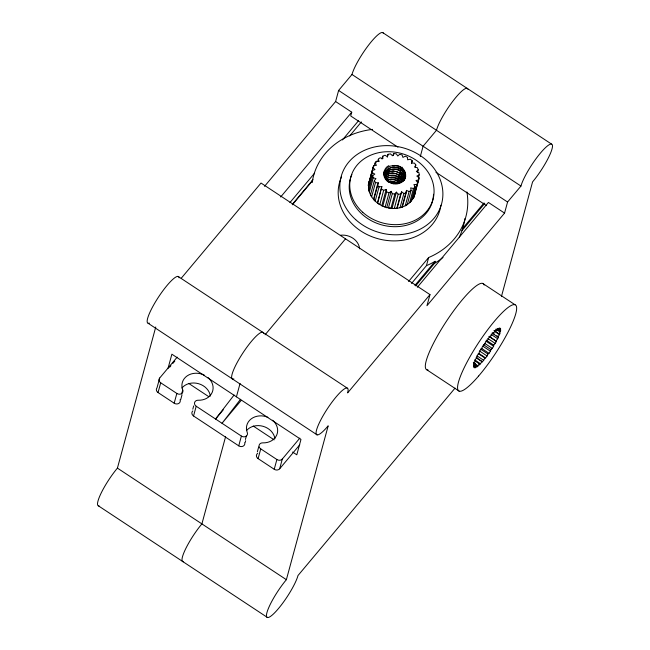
<?xml version="1.0" encoding="UTF-8"?>
<svg xmlns="http://www.w3.org/2000/svg" width="650" height="650" viewBox="0 0 650 650"><rect width="100%" height="100%" fill="white"/><g stroke="black" fill="none" stroke-linecap="round" stroke-linejoin="round"><path stroke-width="0.97" d="M475.207 361.124L479.383 363.878L479.286 364.975A23.652 4.591 -56.6 0 0 480.529 363.764L481.975 361.359L476.125 357.5M478.213 353.584L484.892 357.996L485.607 357.914A23.652 4.591 -56.6 0 0 487.069 355.997L487.947 353.998L489.011 353.316A23.652 4.591 -56.6 0 0 490.449 351.219L490.953 349.619L492.294 348.384A23.652 4.591 -56.6 0 0 493.626 346.231L493.724 345.134L495.259 343.419A23.652 4.591 -56.6 0 0 496.389 341.356L489.393 336.416M415.846 165.011L414.554 167.099L417.365 167.692A23.652 19.996 15.2 0 1 418.218 169.812L416.341 171.519L418.949 172.689A23.652 19.996 15.2 0 1 419.185 174.874L416.837 176.085L419.079 177.759A23.652 19.996 15.2 0 1 418.681 179.888L416.008 180.521L417.739 182.585A23.652 19.996 15.2 0 1 416.731 184.519L413.904 184.543L415.025 186.875A23.652 19.996 15.2 0 1 413.473 188.484L410.67 187.899L411.109 190.352A23.652 19.996 15.2 0 1 409.102 191.547L406.494 190.377L406.217 192.798A23.652 19.996 15.2 0 1 403.894 193.497L401.643 191.831L400.676 194.058A23.652 19.996 15.2 0 1 398.174 194.22L396.427 192.156L394.826 194.058L390.959 208.293L389.691 208.122L388.44 207.894L392.308 193.668L391.17 191.336L389.033 192.798L385.166 207.025L383.963 206.594L382.785 206.107L386.652 191.88L386.206 189.426L383.671 190.344L379.803 204.579L377.707 203.19L381.842 186.542L379.064 186.867A23.652 19.996 15.2 0 1 377.39 185.104L378.349 182.869L375.505 182.577A23.652 19.996 15.2 0 1 374.359 180.546L375.96 178.636L373.23 177.743A23.652 19.996 15.2 0 1 372.678 175.573L374.806 174.102L372.361 172.673A23.652 19.996 15.2 0 1 372.442 170.495L374.977 169.569L372.97 167.684A23.652 19.996 15.2 0 1 373.677 165.636L376.456 165.303L375.009 163.085A23.652 19.996 15.2 0 1 376.301 161.306L379.145 161.59L378.357 159.169A23.652 19.996 15.2 0 1 380.144 157.763L382.882 158.641L382.793 156.187A23.652 19.996 15.2 0 1 384.979 155.236L387.424 156.666L388.05 154.318A23.652 19.996 15.2 0 1 390.488 153.888L392.494 155.773L393.794 153.684A23.652 19.996 15.2 0 1 396.321 153.806L397.776 156.016L399.661 154.326A23.652 19.996 15.2 0 1 402.131 154.984L402.927 157.398L405.283 156.195A23.652 19.996 15.2 0 1 407.542 157.357L407.631 159.811L410.304 159.185A23.652 19.996 15.2 0 1 412.206 160.769L411.588 163.118L414.424 163.101A23.652 19.996 15.2 0 1 415.846 165.011L415.326 166.904M415.212 191.986L414.814 194.114M388.936 165.596C383.898 167.749 382.387 174.663 385.921 178.799A11.903 10.067 15.2 0 0 393.006 183.625C398.791 185.339 406.77 181.049 405.608 174.354A9.937 8.401 15.2 0 0 392.519 165.709C386.311 166.026 382.273 173.607 385.921 178.799M99.093 505.927A27.877 5.411 -56.6 0 1 101.108 493.179A27.877 5.411 -56.6 0 1 117.423 468.114L155.764 326.983M177.19 357.134L159.673 378.04L157.016 387.798A3.941 3.331 15.2 0 0 158.048 392.551L174.184 403.203A3.941 3.331 15.2 0 0 178.75 403.439A3.941 3.331 15.2 0 0 180.074 399.766M158.048 392.551L160.704 382.793A3.941 3.331 15.2 0 1 159.673 378.04M167.968 368.599L171.876 354.193L300.974 439.441L296.798 454.805L292.606 452.043M174.184 403.203L176.841 393.445L160.704 382.793M181.667 393.916L182.731 390.008A15.771 13.333 15.2 0 1 187.168 375.879A15.771 13.333 15.2 0 1 204.36 375.148M180.692 399.693L182.016 394.818M192.806 409.159L193.692 405.901M244.709 442.634A3.941 3.331 15.2 0 1 243.181 446.128A3.941 3.331 15.2 0 1 238.737 445.835L193.554 415.992L196.202 406.234A3.941 3.331 15.2 0 1 194.643 402.423A3.941 3.331 15.2 0 1 198.218 400.238A15.771 13.333 15.2 0 0 212.184 392.397A15.771 13.333 15.2 0 0 208.033 377.577M225.599 436.678L201.898 523.9A27.877 5.411 -56.6 0 0 185.583 548.966A27.877 5.411 -56.6 0 0 183.568 561.714M236.429 396.817L240.069 383.419M238.737 445.835L241.386 436.077L196.202 406.234M312.089 181.675L312.463 180.318L292.281 204.401M311.976 182.609L312.463 180.798A78.853 66.649 15.2 0 1 372.596 129.374M264.534 186.339L335.603 101.53L338.618 90.447L351.991 74.482A27.885 5.411 -56.6 0 1 368.452 45.297A27.885 5.411 -56.6 0 1 383.402 33.426M245.424 439.465L246.48 435.565M245.245 442.317L245.684 440.692M257.359 451.782L258.684 446.899M335.603 101.53L351.739 112.19L350.707 115.976L397.954 147.184M299.772 444.787L279.662 468.788A3.941 3.331 15.2 0 1 274.235 469.276L258.099 458.624L260.748 448.866A3.941 3.331 15.2 0 1 259.188 445.047A3.941 3.331 15.2 0 1 262.771 442.869A15.771 13.333 15.2 0 0 276.729 435.029A15.771 13.333 15.2 0 0 272.577 420.201M274.235 469.276L276.884 459.517A3.941 3.331 15.2 0 0 282.311 459.03L299.829 438.124M279.662 468.788L282.311 459.03M368.16 185.396L372.97 167.684M373.677 165.636L369.606 180.375M372.442 170.495L368.574 184.73L368.493 186.907L372.361 172.673M374.238 165.929L375.009 163.085M375.789 163.199L376.301 161.306M372.678 175.573L368.81 189.8L369.363 191.977L373.23 177.743M377.837 161.07L378.357 159.169M374.359 180.546L370.492 194.773L371.646 196.804L375.505 182.577M382.021 159.031L382.793 156.187M377.39 185.104L373.523 199.339L375.196 201.094L379.064 186.867M373.88 199.322L378.349 182.869M387.278 157.162L388.05 154.318M377.366 202.995L381.842 186.542M393.274 155.586L393.794 153.684M381.737 205.879L386.206 189.426M390.049 181.269L389.634 181.716A9.977 8.271 9.3 0 1 387.368 170.024A9.977 8.271 9.3 0 1 401.131 168.748M386.701 207.789L391.17 191.336M455.041 388.123L298.001 575.526A27.877 5.411 -56.6 0 1 278.566 608.441A27.877 5.411 -56.6 0 1 266.939 612.592A27.877 5.411 -56.6 0 1 286.374 579.686L328.185 425.815A27.877 5.411 -56.6 0 1 316.558 429.967A27.877 5.411 -56.6 0 1 335.993 397.061A27.877 5.411 -56.6 0 1 347.62 392.901L429.983 294.613L261.024 183.04L181.261 278.233M398.466 177.816L399.474 175.947M400.676 169.683L402.098 167.18M391.958 208.609L396.427 192.156M398.174 194.22L394.306 208.447L396.809 208.293L400.676 194.058M397.174 208.284L401.643 191.831M411.434 163.613L412.206 160.769M403.894 193.497L400.026 207.724L402.35 207.033L406.217 192.798M402.017 206.838L406.494 190.377M409.102 191.547L405.234 205.774L407.241 204.588L411.109 190.352M420.314 156.463L423.093 146.242L436.467 130.268A27.885 5.411 -56.6 0 1 452.928 101.091A27.885 5.411 -56.6 0 1 467.878 89.212M417.446 172.656L418.218 169.812M413.473 188.484L409.606 202.719L411.166 201.11L415.025 186.875M418.413 177.726L419.185 174.874M416.731 184.519L412.872 198.746L413.879 196.82L419.079 177.759M413.863 197.6L418.681 179.888M411.523 283.465L426.441 265.655L428.651 257.53A78.853 66.649 15.2 0 0 466.903 191.937M415.675 285.87L434.549 263.339L435.102 261.308A78.853 66.649 15.2 0 1 426.441 265.655M429.983 294.613L426.969 305.695L504.554 213.102L507.569 202.028L520.951 186.062A27.885 5.411 -56.6 0 1 540.386 153.148A27.885 5.411 -56.6 0 1 552.012 148.988A27.885 5.411 -56.6 0 1 532.569 181.903L501.418 296.571M459.282 237.144A78.853 66.649 15.2 0 0 461.979 230.612L462.532 228.572A78.853 66.649 15.2 0 0 464.969 218.481M369.102 181.911L369.517 180.627M473.931 363.196L477.271 365.398L476.775 366.998A23.652 4.591 -56.6 0 0 477.782 366.267L479.383 363.878M496.129 329.014L497.802 330.111L498.493 328.307A23.652 4.591 -56.6 0 0 497.624 328.77L495.991 331.094L496.283 329.737A23.652 4.591 -56.6 0 0 495.154 330.712L493.618 333.125L493.504 332.312A23.652 4.591 -56.6 0 0 492.172 333.734L490.839 336.099L490.319 335.871A23.652 4.591 -56.6 0 0 488.873 337.651L487.833 339.804L486.939 340.186A23.652 4.591 -56.6 0 0 485.469 342.217L484.77 344.029L483.567 344.988A23.652 4.591 -56.6 0 0 482.17 347.132L481.861 348.498L480.415 349.976A23.652 4.591 -56.6 0 0 479.18 352.105L479.286 352.926L477.685 354.835A23.652 4.591 -56.6 0 0 476.686 356.809L477.198 357.045L475.548 359.263A23.652 4.591 -56.6 0 0 474.849 360.961L475.735 360.588L474.142 362.976A23.652 4.591 -56.6 0 0 473.785 364.293L474.988 363.334L473.322 362.237M474.11 364.715L475.784 365.82L474.906 367.819A23.652 4.591 -56.6 0 0 475.621 367.616L477.271 365.398M497.274 329.152L498.94 330.257L499.988 328.104A23.652 4.591 -56.6 0 0 499.436 328.039L497.802 330.111M476.45 358.02L482.292 361.879A23.652 4.591 -56.6 0 0 483.689 360.271L484.892 357.996M495.999 329.298L499.338 331.508L500.671 329.152A23.652 4.591 -56.6 0 0 500.476 328.551L498.94 330.257M474.988 363.334L473.549 365.739A23.652 4.591 -56.6 0 0 473.558 366.6L475.004 365.121L473.809 367.388A23.652 4.591 -56.6 0 0 474.183 367.729L475.784 365.82M493.959 330.484L498.973 333.791L500.5 331.378A23.652 4.591 -56.6 0 0 500.679 330.281L499.338 331.508M401.546 169.211L400.124 171.714A9.977 8.604 21.1 0 1 401.895 173.233M400.579 171.876L399.571 173.753A9.977 8.604 21.1 0 1 401.342 175.264M400.026 173.916L399.019 175.784A9.977 8.604 21.1 0 1 400.79 177.296M398.921 177.978L397.914 179.847A9.977 8.604 21.1 0 1 399.685 181.366M398.369 180.009L397.361 181.878A9.977 8.604 21.1 0 1 398.734 182.983M397.394 182.674L398.239 181.415M492.017 333.101L497.859 336.96L499.493 334.644A23.652 4.591 -56.6 0 0 500.029 333.117L498.973 333.791M234.073 395.037L215.564 419.023L223.251 409.849M240.524 399.303L222.024 423.288L241.239 400.351M496.072 340.827L497.705 338.748A23.652 4.591 -56.6 0 0 498.566 336.887L496.892 335.79M280.67 196.999L351.739 112.19M289.941 202.589L314.608 173.152M342.42 139.961L358.564 120.689M349.659 135.923L361.384 121.932M292.37 204.782L312.463 180.798M169.642 367.242L170.934 365.698M172.868 363.391L174.809 361.075M265.086 334.799L345.507 238.826M408.558 281.507L428.651 257.53M414.919 285.391L435.102 261.308M462.532 228.572L484.031 202.922M461.979 230.612L484.778 203.401M417.357 287.259L488.418 202.451L504.554 213.102M497.859 336.96L498.566 336.887M398.686 168.553L398.418 168.439A9.977 8.442 22 0 0 394.623 167.513M382.663 32.573L551.614 144.146M351.991 74.482L520.951 186.062M338.618 90.447L507.569 202.028M435.923 172.25L486.549 205.684M482.796 283.473L515.076 304.785M494.488 331.338L499.493 334.644M492.724 333.027L494.39 334.132M491.026 334.336L497.705 338.748M488.873 336.391L496.389 341.356M487.744 338.463L495.259 343.419M486.208 340.169L493.724 345.134M486.111 341.274L493.626 346.231M484.778 343.419L492.294 348.384M483.438 344.654L490.953 349.619M482.934 346.255L490.449 351.219M481.496 348.359L489.011 353.316M480.431 349.034L487.947 353.998M479.554 351.033L487.069 355.997M478.92 353.502L485.607 357.914M477.011 355.859L483.689 360.271M474.687 359.905L480.529 363.764M475.28 364.609L477.782 366.267M426.887 369.826L459.168 391.137M178.141 276.445L347.1 388.017M148.127 323.277L317.078 434.85M188.662 383.394L208.78 396.679M253.207 426.018L274.162 439.863M260.748 448.866L276.884 459.517M117.423 468.114L286.374 579.686M98.507 505.903L267.459 617.476M481.975 361.359L482.292 361.879M428.033 369.956A51.488 9.994 -56.6 0 1 446.582 321.019A51.488 9.994 -56.6 0 1 484.169 285.049M233.87 378.918A27.877 5.411 -56.6 0 1 242.491 353.592A27.877 5.411 -56.6 0 1 263.526 333.255M149.394 323.131A27.877 5.411 -56.6 0 1 158.397 297.221A27.877 5.411 -56.6 0 1 179.116 277.842M394.826 194.058A23.652 19.996 15.2 0 1 392.308 193.668M389.033 192.798A23.652 19.996 15.2 0 1 386.652 191.88M383.671 190.344A23.652 19.996 15.2 0 1 381.574 188.963M415.301 191.035A23.652 19.996 15.2 0 1 386.791 207.513A23.652 19.996 15.2 0 1 370.207 178.994M405.535 174.354A9.977 8.742 16.9 0 1 400.562 182.227A9.977 8.742 16.9 0 1 390.13 181.171M393.372 183.787A11.944 10.075 9.6 0 1 389.082 182.032M392.511 165.677A9.977 8.32 21.5 0 1 395.159 165.49A9.977 8.531 21.7 0 1 401.286 167.586A9.977 8.604 21.1 0 1 403 169.171M402.732 169.366A9.977 8.304 9 0 1 403.187 180.448A9.977 8.304 9 0 1 390.162 181.529M398.694 168.521A9.977 8.531 21.7 0 1 400.701 169.658A9.977 8.604 21.1 0 1 402.447 171.202M389.48 181.846A9.977 8.32 21.5 0 1 385.954 172.299A9.977 8.32 21.5 0 1 394.591 167.139M400.766 169.179A9.977 8.539 21.7 0 1 404.934 175.557M388.781 182.374A11.944 9.929 10.3 0 1 384.426 170.649M402.179 171.397A9.977 8.304 9 0 1 404.479 179.692M385.158 175.159A9.977 8.531 21.7 0 1 395.094 169.276A9.977 8.531 21.7 0 1 404.414 177.661M385.011 175.955A9.977 8.271 9.3 0 1 400.579 170.779M404.877 175.565A9.977 8.734 17.6 0 1 404.454 179.774A9.977 8.734 17.6 0 0 404.324 177.596M401.627 173.436A9.977 8.304 9 0 1 404.349 179.814M385.117 175.784A9.977 8.531 21.8 0 1 399.856 173.428M393.494 171.129A9.977 8.32 21.5 0 1 399.677 173.225A9.977 8.539 21.7 0 1 403.829 179.627A9.977 8.734 17.6 0 1 403.853 180.245M385.214 175.427A9.977 8.084 16.1 0 1 392.08 171.153M392.056 171.08A9.977 8.271 21 0 1 393.486 171.039M385.084 171.243A11.944 10.229 20.4 0 1 385.808 170.503M401.026 175.508A9.977 8.296 9.1 0 1 403.707 180.261M392.933 173.16A9.977 8.32 21.5 0 1 399.124 175.256M385.588 176.183A9.977 8.531 21.8 0 1 395.054 173.428A9.977 8.531 21.8 0 1 402.951 180.099M385.824 175.89A9.977 8.271 9.3 0 1 391.487 173.014A9.977 8.271 21 0 1 392.925 173.071M400.473 177.539A9.977 8.296 9.1 0 1 402.805 180.976M392.413 175.622A9.977 8.531 21.8 0 1 398.531 177.751M398.491 177.791A9.977 8.604 21.1 0 1 400.238 179.335M391.024 175.687A9.977 8.32 21.5 0 1 392.413 175.679M385.669 177.531A9.977 8.271 21 0 1 390.934 175.329M385.986 177.361A9.977 8.279 9.3 0 1 398.929 176.873M398.58 177.271A9.977 8.539 21.7 0 1 402.179 181.643M402.943 180.074A9.977 8.702 18.9 0 1 403.211 181.049M399.969 179.53A9.977 8.304 9 0 1 401.724 181.756M391.852 177.661A9.977 8.531 21.8 0 1 397.979 179.782M390.455 177.718A9.977 8.32 21.5 0 1 391.861 177.71M386.279 178.75A9.977 8.271 21 0 1 390.382 177.434M386.506 178.612A9.977 8.279 9.3 0 1 398.377 178.912M398.06 179.27A9.977 8.539 21.7 0 1 399.677 180.659M399.417 181.569A9.977 8.304 9 0 1 400.156 182.325M387.603 179.839A9.977 8.279 9.3 0 1 397.824 180.944M387.473 179.928A9.977 8.531 21.8 0 1 399.441 183.194M399.417 180.862A9.977 8.612 21 0 1 400.757 182.528M389.651 181.252A9.977 8.271 9.3 0 1 396.646 182.609M390.219 181.374A9.977 8.531 21.8 0 1 395.363 182.544M443.016 257.449A78.853 66.649 15.2 0 1 434.549 263.339M312.244 181.399A78.853 66.649 15.2 0 1 312.959 179.514M182.731 390.008A3.941 3.331 15.2 0 1 181.399 393.681A3.941 3.331 15.2 0 1 176.841 393.445M241.386 436.077A3.941 3.331 15.2 0 0 245.952 436.304A3.941 3.331 15.2 0 0 247.276 432.632A15.771 13.333 15.2 0 1 251.306 418.803A15.771 13.333 15.2 0 1 267.889 417.308M193.554 415.992A3.941 3.331 15.2 0 1 192.806 410.946M258.099 458.624A3.941 3.331 15.2 0 1 257.757 453.253M311.854 182.203A78.853 66.649 15.2 0 1 312.463 180.318M181.943 387.969A15.771 13.333 15.2 0 1 198.575 383.695A15.771 13.333 15.2 0 1 210.356 396.069M246.496 430.593A15.771 13.333 15.2 0 1 263.12 426.319A15.771 13.333 15.2 0 1 274.909 438.693M340.405 235.259A15.771 13.333 15.2 0 1 359.604 248.844M440.887 205.213A52.041 43.989 15.2 0 1 377.431 238.558A52.041 43.989 15.2 0 1 341.575 176.889M433.509 194.277A42.583 35.994 15.2 0 1 383.281 225.298A42.583 35.994 15.2 0 1 351.894 174.517M478.579 376.074A51.488 9.994 -56.6 0 0 515.913 305.362A51.488 9.994 -56.6 0 0 466.863 362.448A51.488 9.994 -56.6 0 0 478.579 376.074M355.713 219.668A52.041 43.989 15.2 0 0 441.407 204.49A52.041 43.989 15.2 0 0 376.967 146.494A52.041 43.989 15.2 0 0 355.713 219.668M362.741 212.282A42.583 35.994 15.2 0 0 432.859 199.859A42.583 35.994 15.2 0 0 380.136 152.409A42.583 35.994 15.2 0 0 362.741 212.282"/></g></svg>
